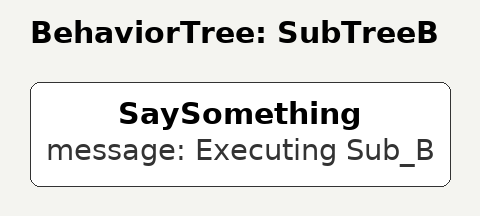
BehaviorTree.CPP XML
<root>
    <BehaviorTree ID="SubTreeB">
        <SaySomething message="Executing Sub_B" />
    </BehaviorTree>
</root>
